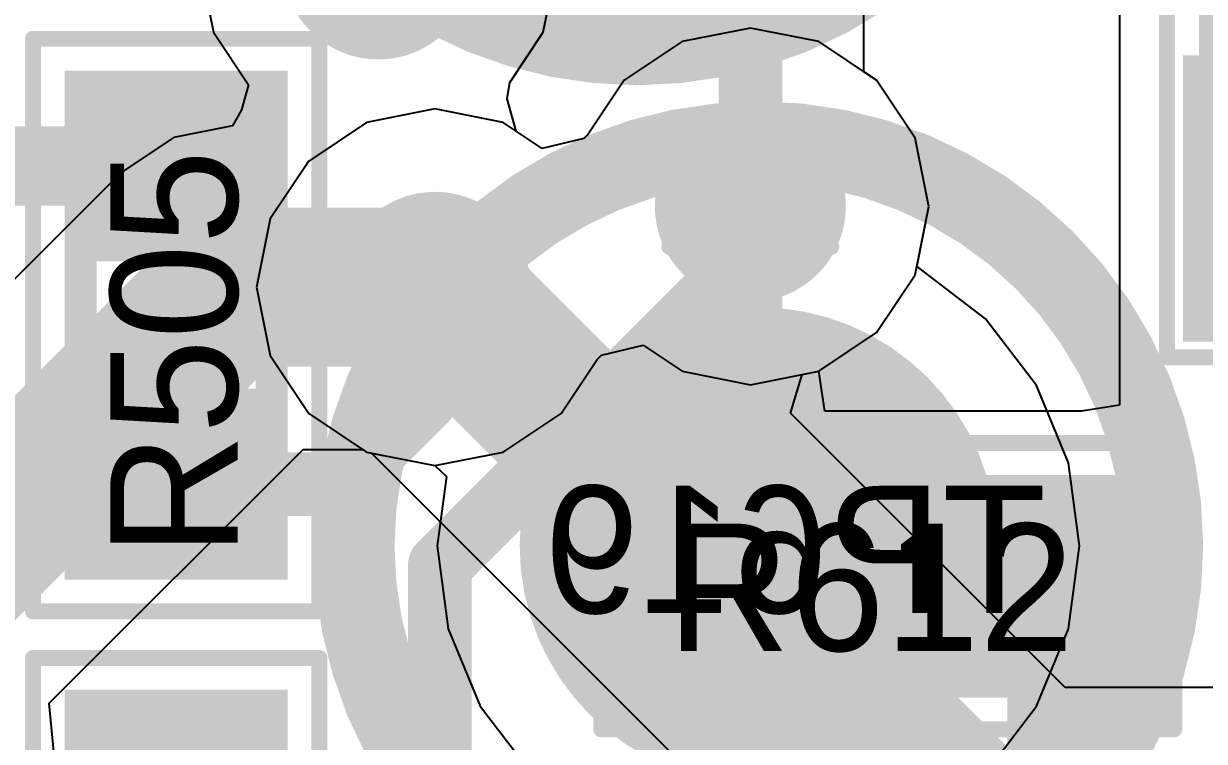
# Model space of a CAD drawing. Header units: millimetres. Extents: x 5 to 399, y 5 to 287.
# Drawn here: x 230.747 to 234.456, y 128.933 to 131.19 of the extents above; entities that cross this region are included whole.
import ezdxf

# ---------------------------------------------------------------- set-up
doc = ezdxf.new("R2010")
doc.units = ezdxf.units.MM
for name, color, linetype in [('BottomLayer', 5, 'Continuous'), ('BottomOverlay', 54, 'Continuous'), ('BottomPaste', 16, 'Continuous'), ('BottomSolder', 6, 'Continuous'), ('DrillDrawing', 1, 'Continuous'), ('DrillGuide', 244, 'Continuous'), ('Mechanical13', 56, 'Continuous'), ('MidLayer1', 16, 'Continuous'), ('MidLayer2', 76, 'Continuous'), ('MultiLayer', 9, 'Continuous'), ('TopLayer', 1, 'Continuous'), ('TopOverlay', 2, 'Continuous'), ('TopPaste', 8, 'Continuous'), ('TopSolder', 216, 'Continuous'), ('ViaHoleLayer', 16, 'Continuous')]:
    doc.layers.add(name, color=color, linetype=linetype)

# ---------------------------------------------------------------- blocks, each defined once
blk = doc.blocks.new('0805_C_89')
at = {"layer": 'Mechanical13', "const_width": 0.1}
for points in [[(-1.075, 0.7), (-1.075, -0.7)], [(-1.075, 0.7), (1.075, 0.7)], [(1.075, 0.7), (1.075, -0.7)], [(-1.075, -0.7), (1.075, -0.7)]]:
    blk.add_lwpolyline(points, dxfattribs=at)
at = {"layer": 'Mechanical13', "const_width": 0.05}
for points in [[(-1.1, 0.7, 1), (-1.05, 0.7, 1)], [(-1.1, 0.7, 1), (-1.05, 0.7, 1)], [(1.05, 0.7, 1), (1.1, 0.7, 1)], [(1.05, 0.7, 1), (1.1, 0.7, 1)], [(-1.1, -0.7, 1), (-1.05, -0.7, 1)], [(-1.1, -0.7, 1), (-1.05, -0.7, 1)], [(1.05, -0.7, 1), (1.1, -0.7, 1)], [(1.05, -0.7, 1), (1.1, -0.7, 1)]]:
    blk.add_lwpolyline(points, format="xyb", close=True, dxfattribs=at)
at = {"layer": 'TopLayer'}
for points in [[(-0.55, -0.75), (-0.55, 0.75), (-1.35, -0.75), (-1.35, 0.75)], [(0.55, 0.75), (0.55, -0.75), (1.35, 0.75), (1.35, -0.75)]]:
    blk.add_solid(points, dxfattribs=at)
at = {"layer": 'TopOverlay', "const_width": 0.05}
for points in [[(-1.45, 0.85), (-1.45, -0.85)], [(-1.45, 0.85), (1.45, 0.85)], [(1.45, 0.85), (1.45, -0.85)], [(-1.45, -0.85), (1.45, -0.85)]]:
    blk.add_lwpolyline(points, dxfattribs=at)
at = {"layer": 'TopOverlay', "const_width": 0.025}
for points in [[(-1.4625, 0.85, 1), (-1.4375, 0.85, 1)], [(-1.4625, 0.85, 1), (-1.4375, 0.85, 1)], [(1.4375, 0.85, 1), (1.4625, 0.85, 1)], [(1.4375, 0.85, 1), (1.4625, 0.85, 1)], [(-1.4625, -0.85, 1), (-1.4375, -0.85, 1)], [(-1.4625, -0.85, 1), (-1.4375, -0.85, 1)], [(1.4375, -0.85, 1), (1.4625, -0.85, 1)], [(1.4375, -0.85, 1), (1.4625, -0.85, 1)]]:
    blk.add_lwpolyline(points, format="xyb", close=True, dxfattribs=at)
at = {"layer": 'TopPaste'}
for points in [[(-0.55, -0.75), (-0.55, 0.75), (-1.35, -0.75), (-1.35, 0.75)], [(0.55, 0.75), (0.55, -0.75), (1.35, 0.75), (1.35, -0.75)]]:
    blk.add_solid(points, dxfattribs=at)
at = {"layer": 'TopSolder'}
for points in [[(-0.5, -0.8), (-0.5, 0.8), (-1.4, -0.8), (-1.4, 0.8)], [(0.5, 0.8), (0.5, -0.8), (1.4, 0.8), (1.4, -0.8)]]:
    blk.add_solid(points, dxfattribs=at)
blk = doc.blocks.new('TP1_5MM_B_92')
at = {"layer": 'BottomLayer', "const_width": 0.75}
blk.add_lwpolyline([(-0.375, 0, 1), (0.375, 0, 1)], format="xyb", close=True, dxfattribs=at)
at = {"layer": 'BottomOverlay'}
for points, const_width in [([(1.27, 0, 1), (-1.27, 0, 1)], 0.254), ([(-1.3335, 0, 1), (-1.2065, 0, 1)], 0.127), ([(1.2065, 0, 1), (1.3335, 0, 1)], 0.127)]:
    blk.add_lwpolyline(points, format="xyb", close=True, dxfattribs=dict(at, const_width=const_width))
at = {"layer": 'BottomPaste', "const_width": 0.75}
blk.add_lwpolyline([(-0.375, 0, 1), (0.375, 0, 1)], format="xyb", close=True, dxfattribs=at)
at = {"layer": 'BottomSolder', "const_width": 0.75}
blk.add_lwpolyline([(-0.375, 0, 1), (0.375, 0, 1)], format="xyb", close=True, dxfattribs=at)
blk = doc.blocks.new('TP1_5MM_B_122')
at = {"layer": 'BottomLayer', "const_width": 0.75}
blk.add_lwpolyline([(-0.375, 0, 1), (0.375, 0, 1)], format="xyb", close=True, dxfattribs=at)
at = {"layer": 'BottomOverlay'}
for points, const_width in [([(1.27, 0, 1), (-1.27, 0, 1)], 0.254), ([(-1.3335, 0, 1), (-1.2065, 0, 1)], 0.127), ([(1.2065, 0, 1), (1.3335, 0, 1)], 0.127)]:
    blk.add_lwpolyline(points, format="xyb", close=True, dxfattribs=dict(at, const_width=const_width))
at = {"layer": 'BottomPaste', "const_width": 0.75}
blk.add_lwpolyline([(-0.375, 0, 1), (0.375, 0, 1)], format="xyb", close=True, dxfattribs=at)
at = {"layer": 'BottomSolder', "const_width": 0.75}
blk.add_lwpolyline([(-0.375, 0, 1), (0.375, 0, 1)], format="xyb", close=True, dxfattribs=at)
blk = doc.blocks.new('0402_R_182')
at = {"layer": 'Mechanical13', "const_width": 0.1}
for points in [[(-0.55, 0.3), (0.55, 0.3)], [(-0.55, -0.3), (-0.55, 0.3)], [(0.55, -0.3), (0.55, 0.3)], [(-0.55, -0.3), (0.55, -0.3)]]:
    blk.add_lwpolyline(points, dxfattribs=at)
at = {"layer": 'Mechanical13', "const_width": 0.05}
for points in [[(-0.575, 0.3, 1), (-0.525, 0.3, 1)], [(-0.575, 0.3, 1), (-0.525, 0.3, 1)], [(0.525, 0.3, 1), (0.575, 0.3, 1)], [(0.525, 0.3, 1), (0.575, 0.3, 1)], [(-0.575, -0.3, 1), (-0.525, -0.3, 1)], [(-0.575, -0.3, 1), (-0.525, -0.3, 1)], [(0.525, -0.3, 1), (0.575, -0.3, 1)], [(0.525, -0.3, 1), (0.575, -0.3, 1)]]:
    blk.add_lwpolyline(points, format="xyb", close=True, dxfattribs=at)
at = {"layer": 'TopLayer'}
for points in [[(-0.25, -0.3), (-0.25, 0.3), (-0.75, -0.3), (-0.75, 0.3)], [(0.75, -0.3), (0.75, 0.3), (0.25, -0.3), (0.25, 0.3)]]:
    blk.add_solid(points, dxfattribs=at)
at = {"layer": 'TopOverlay', "const_width": 0.05}
for points in [[(-0.9, 0.45), (0.9, 0.45)], [(-0.9, -0.45), (-0.9, 0.45)], [(0.9, -0.45), (0.9, 0.45)], [(-0.9, -0.45), (0.9, -0.45)]]:
    blk.add_lwpolyline(points, dxfattribs=at)
at = {"layer": 'TopOverlay', "const_width": 0.025}
for points in [[(-0.9125, 0.45, 1), (-0.8875, 0.45, 1)], [(-0.9125, 0.45, 1), (-0.8875, 0.45, 1)], [(0.8875, 0.45, 1), (0.9125, 0.45, 1)], [(0.8875, 0.45, 1), (0.9125, 0.45, 1)], [(-0.9125, -0.45, 1), (-0.8875, -0.45, 1)], [(-0.9125, -0.45, 1), (-0.8875, -0.45, 1)], [(0.8875, -0.45, 1), (0.9125, -0.45, 1)], [(0.8875, -0.45, 1), (0.9125, -0.45, 1)]]:
    blk.add_lwpolyline(points, format="xyb", close=True, dxfattribs=at)
at = {"layer": 'TopPaste'}
for points in [[(-0.25, -0.3), (-0.25, 0.3), (-0.75, -0.3), (-0.75, 0.3)], [(0.75, -0.3), (0.75, 0.3), (0.25, -0.3), (0.25, 0.3)]]:
    blk.add_solid(points, dxfattribs=at)
at = {"layer": 'TopSolder'}
for points in [[(-0.2, -0.35), (-0.2, 0.35), (-0.8, -0.35), (-0.8, 0.35)], [(0.8, -0.35), (0.8, 0.35), (0.2, -0.35), (0.2, 0.35)]]:
    blk.add_solid(points, dxfattribs=at)
blk = doc.blocks.new('0402_R_242')
at = {"layer": 'Mechanical13', "const_width": 0.1}
for points in [[(0.55, 0.3), (-0.55, 0.3)], [(-0.55, -0.3), (-0.55, 0.3)], [(0.55, -0.3), (0.55, 0.3)], [(0.55, -0.3), (-0.55, -0.3)]]:
    blk.add_lwpolyline(points, dxfattribs=at)
at = {"layer": 'Mechanical13', "const_width": 0.05}
for points in [[(-0.575, 0.3, 1), (-0.525, 0.3, 1)], [(-0.575, 0.3, 1), (-0.525, 0.3, 1)], [(0.525, 0.3, 1), (0.575, 0.3, 1)], [(0.525, 0.3, 1), (0.575, 0.3, 1)], [(-0.575, -0.3, 1), (-0.525, -0.3, 1)], [(-0.575, -0.3, 1), (-0.525, -0.3, 1)], [(0.525, -0.3, 1), (0.575, -0.3, 1)], [(0.525, -0.3, 1), (0.575, -0.3, 1)]]:
    blk.add_lwpolyline(points, format="xyb", close=True, dxfattribs=at)
at = {"layer": 'TopLayer'}
for points in [[(-0.25, -0.3), (-0.25, 0.3), (-0.75, -0.3), (-0.75, 0.3)], [(0.75, -0.3), (0.75, 0.3), (0.25, -0.3), (0.25, 0.3)]]:
    blk.add_solid(points, dxfattribs=at)
at = {"layer": 'TopOverlay', "const_width": 0.05}
for points in [[(0.9, 0.45), (-0.9, 0.45)], [(-0.9, -0.45), (-0.9, 0.45)], [(0.9, -0.45), (0.9, 0.45)], [(0.9, -0.45), (-0.9, -0.45)]]:
    blk.add_lwpolyline(points, dxfattribs=at)
at = {"layer": 'TopOverlay', "const_width": 0.025}
for points in [[(-0.9125, 0.45, 1), (-0.8875, 0.45, 1)], [(-0.9125, 0.45, 1), (-0.8875, 0.45, 1)], [(0.8875, 0.45, 1), (0.9125, 0.45, 1)], [(0.8875, 0.45, 1), (0.9125, 0.45, 1)], [(-0.9125, -0.45, 1), (-0.8875, -0.45, 1)], [(-0.9125, -0.45, 1), (-0.8875, -0.45, 1)], [(0.8875, -0.45, 1), (0.9125, -0.45, 1)], [(0.8875, -0.45, 1), (0.9125, -0.45, 1)]]:
    blk.add_lwpolyline(points, format="xyb", close=True, dxfattribs=at)
at = {"layer": 'TopPaste'}
for points in [[(-0.25, -0.3), (-0.25, 0.3), (-0.75, -0.3), (-0.75, 0.3)], [(0.75, -0.3), (0.75, 0.3), (0.25, -0.3), (0.25, 0.3)]]:
    blk.add_solid(points, dxfattribs=at)
at = {"layer": 'TopSolder'}
for points in [[(-0.2, -0.35), (-0.2, 0.35), (-0.8, -0.35), (-0.8, 0.35)], [(0.8, -0.35), (0.8, 0.35), (0.2, -0.35), (0.2, 0.35)]]:
    blk.add_solid(points, dxfattribs=at)
blk = doc.blocks.new('0402_C_280')
at = {"layer": 'Mechanical13', "const_width": 0.1}
for points in [[(-0.55, 0.3), (-0.55, -0.3)], [(-0.55, 0.3), (0.55, 0.3)], [(0.55, 0.3), (0.55, -0.3)], [(-0.55, -0.3), (0.55, -0.3)]]:
    blk.add_lwpolyline(points, dxfattribs=at)
at = {"layer": 'Mechanical13', "const_width": 0.05}
for points in [[(-0.575, 0.3, 1), (-0.525, 0.3, 1)], [(-0.575, 0.3, 1), (-0.525, 0.3, 1)], [(0.525, 0.3, 1), (0.575, 0.3, 1)], [(0.525, 0.3, 1), (0.575, 0.3, 1)], [(-0.575, -0.3, 1), (-0.525, -0.3, 1)], [(-0.575, -0.3, 1), (-0.525, -0.3, 1)], [(0.525, -0.3, 1), (0.575, -0.3, 1)], [(0.525, -0.3, 1), (0.575, -0.3, 1)]]:
    blk.add_lwpolyline(points, format="xyb", close=True, dxfattribs=at)
at = {"layer": 'TopLayer'}
for points in [[(-0.25, -0.3), (-0.25, 0.3), (-0.75, -0.3), (-0.75, 0.3)], [(0.75, -0.3), (0.75, 0.3), (0.25, -0.3), (0.25, 0.3)]]:
    blk.add_solid(points, dxfattribs=at)
at = {"layer": 'TopOverlay', "const_width": 0.05}
for points in [[(-0.9, 0.45), (0.9, 0.45)], [(-0.9, 0.45), (-0.9, -0.45)], [(0.9, 0.45), (0.9, -0.45)], [(-0.9, -0.45), (0.9, -0.45)]]:
    blk.add_lwpolyline(points, dxfattribs=at)
at = {"layer": 'TopOverlay', "const_width": 0.025}
for points in [[(-0.9125, 0.45, 1), (-0.8875, 0.45, 1)], [(-0.9125, 0.45, 1), (-0.8875, 0.45, 1)], [(0.8875, 0.45, 1), (0.9125, 0.45, 1)], [(0.8875, 0.45, 1), (0.9125, 0.45, 1)], [(-0.9125, -0.45, 1), (-0.8875, -0.45, 1)], [(-0.9125, -0.45, 1), (-0.8875, -0.45, 1)], [(0.8875, -0.45, 1), (0.9125, -0.45, 1)], [(0.8875, -0.45, 1), (0.9125, -0.45, 1)]]:
    blk.add_lwpolyline(points, format="xyb", close=True, dxfattribs=at)
at = {"layer": 'TopPaste'}
for points in [[(-0.25, -0.3), (-0.25, 0.3), (-0.75, -0.3), (-0.75, 0.3)], [(0.75, -0.3), (0.75, 0.3), (0.25, -0.3), (0.25, 0.3)]]:
    blk.add_solid(points, dxfattribs=at)
at = {"layer": 'TopSolder'}
for points in [[(-0.2, -0.35), (-0.2, 0.35), (-0.8, -0.35), (-0.8, 0.35)], [(0.8, -0.35), (0.8, 0.35), (0.2, -0.35), (0.2, 0.35)]]:
    blk.add_solid(points, dxfattribs=at)

msp = doc.modelspace()

# ---------------------------------------------------------------- linework, layer by layer
at = {"layer": 'BottomLayer'}
for p, q in [((233.03, 131.1758), (232.8154, 131.1331)), ((233.2446, 131.1331), (233.03, 131.1758)), ((232.8154, 131.1331), (232.6335, 131.0115)), ((233.4265, 131.0115), (233.2446, 131.1331)), ((232.6335, 131.0115), (232.5204, 130.8422)), ((233.5481, 130.8296), (233.4265, 131.0115)), ((232.0394, 130.9218), (231.8248, 130.8791)), ((232.254, 130.8791), (232.0394, 130.9218)), ((231.8248, 130.8791), (231.6429, 130.7575)), ((232.376, 130.7975), (232.254, 130.8791)), ((232.5065, 130.8283), (232.376, 130.7975)), ((232.5204, 130.8422), (232.5065, 130.8283)), ((233.5908, 130.615), (233.5481, 130.8296)), ((231.6429, 130.7575), (231.5213, 130.5756)), ((233.5529, 130.4245), (233.5908, 130.615)), ((231.5213, 130.5756), (231.4786, 130.361)), ((233.5597, 130.4217), (233.5529, 130.4245)), ((233.7686, 130.2614), (233.5597, 130.4217)), ((231.4786, 130.361), (231.5213, 130.1464)), ((233.9289, 130.0525), (233.7686, 130.2614)), ((231.5213, 130.1464), (231.6429, 129.9645)), ((234.0297, 129.8092), (233.9289, 130.0525)), ((231.6429, 129.9645), (231.8248, 129.8429)), ((231.8248, 129.8429), (232.0394, 129.8002)), ((234.064, 129.5482), (234.0297, 129.8092)), ((232.0394, 129.8002), (232.0755, 129.7664)), ((232.0755, 129.7664), (232.0468, 129.5482)), ((232.0468, 129.5482), (232.0811, 129.2871)), ((234.0297, 129.2871), (234.064, 129.5482)), ((232.0811, 129.2871), (232.1819, 129.0439)), ((233.9289, 129.0439), (234.0297, 129.2871)), ((232.1819, 129.0439), (232.3422, 128.835)), ((233.7686, 128.835), (233.9289, 129.0439))]:
    msp.add_line(p, q, dxfattribs=at)
for points, const_width in [([(231.7116, 131.377, 1), (232.0116, 131.377, 1)], 0.3), ([(232.88, 130.615, 1), (233.18, 130.615, 1)], 0.3), ([(232.98, 130.615, 1), (233.08, 130.615, 1)], 0.1), ([(231.8894, 130.361, 1), (232.1894, 130.361, 1)], 0.3), ([(232.98, 129.5736, 1), (233.08, 129.5736, 1)], 0.1), ([(232.98, 129.5736, 1), (233.08, 129.5736, 1)], 0.1), ([(233.0054, 129.5482, 1), (233.1054, 129.5482, 1)], 0.1)]:
    msp.add_lwpolyline(points, format="xyb", close=True, dxfattribs=dict(at, const_width=const_width))
at = {"layer": 'BottomLayer', "const_width": 0.2}
for points in [[(233.03, 129.5736), (233.03, 130.615)], [(233.03, 129.5736), (233.0554, 129.5482)]]:
    msp.add_lwpolyline(points, dxfattribs=at)
at = {"layer": 'DrillDrawing', "const_width": 0.0508}
for points in [[(231.7346, 131.25), (231.8616, 131.123)], [(231.8616, 131.123), (231.9886, 131.25)], [(232.903, 130.742), (233.03, 130.869)], [(233.03, 130.869), (233.157, 130.742)], [(232.9538, 130.6912), (233.03, 130.7674)], [(233.03, 130.7674), (233.1062, 130.6912)], [(232.776, 130.742), (232.903, 130.615)], [(232.776, 130.742), (232.903, 130.742)], [(233.157, 130.742), (233.284, 130.742)], [(233.157, 130.615), (233.284, 130.742)], [(232.8776, 130.6912), (232.9538, 130.615)], [(232.8776, 130.6912), (232.9538, 130.6912)], [(233.1062, 130.6912), (233.1824, 130.6912)], [(233.1062, 130.615), (233.1824, 130.6912)], [(231.9124, 130.488), (232.0394, 130.615)], [(232.0394, 130.615), (232.1664, 130.488)], [(232.776, 130.488), (232.903, 130.615)], [(232.8776, 130.5388), (232.9538, 130.615)], [(233.1062, 130.615), (233.1824, 130.5388)], [(233.157, 130.615), (233.284, 130.488)], [(232.8776, 130.5388), (232.9538, 130.5388)], [(232.9538, 130.5388), (233.03, 130.4626)], [(233.03, 130.4626), (233.1062, 130.5388)], [(233.1062, 130.5388), (233.1824, 130.5388)], [(231.7854, 130.488), (231.9124, 130.361)], [(231.7854, 130.488), (231.9124, 130.488)], [(231.9632, 130.4372), (232.0394, 130.5134)], [(232.0394, 130.5134), (232.1156, 130.4372)], [(232.1664, 130.488), (232.2934, 130.488)], [(232.1664, 130.361), (232.2934, 130.488)], [(232.776, 130.488), (232.903, 130.488)], [(232.903, 130.488), (233.03, 130.361)], [(233.03, 130.361), (233.157, 130.488)], [(233.157, 130.488), (233.284, 130.488)], [(231.887, 130.4372), (231.9632, 130.361)], [(231.887, 130.4372), (231.9632, 130.4372)], [(232.1156, 130.4372), (232.1918, 130.4372)], [(232.1156, 130.361), (232.1918, 130.4372)], [(231.7854, 130.234), (231.9124, 130.361)], [(231.887, 130.2848), (231.9632, 130.361)], [(232.1156, 130.361), (232.1918, 130.2848)], [(232.1664, 130.361), (232.2934, 130.234)], [(231.887, 130.2848), (231.9632, 130.2848)], [(231.9632, 130.2848), (232.0394, 130.2086)], [(232.0394, 130.2086), (232.1156, 130.2848)], [(232.1156, 130.2848), (232.1918, 130.2848)], [(231.7854, 130.234), (231.9124, 130.234)], [(231.9124, 130.234), (232.0394, 130.107)], [(232.0394, 130.107), (232.1664, 130.234)], [(232.1664, 130.234), (232.2934, 130.234)]]:
    msp.add_lwpolyline(points, dxfattribs=at)
at = {"layer": 'DrillDrawing', "const_width": 0.0254}
for points in [[(231.8489, 131.123, 1), (231.8743, 131.123, 1)], [(231.8489, 131.123, 1), (231.8743, 131.123, 1)], [(233.0173, 130.869, 1), (233.0427, 130.869, 1)], [(233.0173, 130.869, 1), (233.0427, 130.869, 1)], [(233.0173, 130.7674, 1), (233.0427, 130.7674, 1)], [(233.0173, 130.7674, 1), (233.0427, 130.7674, 1)], [(232.7633, 130.742, 1), (232.7887, 130.742, 1)], [(232.7633, 130.742, 1), (232.7887, 130.742, 1)], [(232.8903, 130.742, 1), (232.9157, 130.742, 1)], [(232.8903, 130.742, 1), (232.9157, 130.742, 1)], [(233.1443, 130.742, 1), (233.1697, 130.742, 1)], [(233.1443, 130.742, 1), (233.1697, 130.742, 1)], [(233.2713, 130.742, 1), (233.2967, 130.742, 1)], [(233.2713, 130.742, 1), (233.2967, 130.742, 1)], [(232.8649, 130.6912, 1), (232.8903, 130.6912, 1)], [(232.8649, 130.6912, 1), (232.8903, 130.6912, 1)], [(232.9411, 130.6912, 1), (232.9665, 130.6912, 1)], [(232.9411, 130.6912, 1), (232.9665, 130.6912, 1)], [(233.0935, 130.6912, 1), (233.1189, 130.6912, 1)], [(233.0935, 130.6912, 1), (233.1189, 130.6912, 1)], [(233.1697, 130.6912, 1), (233.1951, 130.6912, 1)], [(233.1697, 130.6912, 1), (233.1951, 130.6912, 1)], [(232.0267, 130.615, 1), (232.0521, 130.615, 1)], [(232.0267, 130.615, 1), (232.0521, 130.615, 1)], [(232.8903, 130.615, 1), (232.9157, 130.615, 1)], [(232.8903, 130.615, 1), (232.9157, 130.615, 1)], [(232.9411, 130.615, 1), (232.9665, 130.615, 1)], [(232.9411, 130.615, 1), (232.9665, 130.615, 1)], [(233.0935, 130.615, 1), (233.1189, 130.615, 1)], [(233.0935, 130.615, 1), (233.1189, 130.615, 1)], [(233.1443, 130.615, 1), (233.1697, 130.615, 1)], [(233.1443, 130.615, 1), (233.1697, 130.615, 1)], [(232.8649, 130.5388, 1), (232.8903, 130.5388, 1)], [(232.8649, 130.5388, 1), (232.8903, 130.5388, 1)], [(232.9411, 130.5388, 1), (232.9665, 130.5388, 1)], [(232.9411, 130.5388, 1), (232.9665, 130.5388, 1)], [(233.0935, 130.5388, 1), (233.1189, 130.5388, 1)], [(233.0935, 130.5388, 1), (233.1189, 130.5388, 1)], [(233.1697, 130.5388, 1), (233.1951, 130.5388, 1)], [(233.1697, 130.5388, 1), (233.1951, 130.5388, 1)], [(231.7727, 130.488, 1), (231.7981, 130.488, 1)], [(231.7727, 130.488, 1), (231.7981, 130.488, 1)], [(231.8997, 130.488, 1), (231.9251, 130.488, 1)], [(231.8997, 130.488, 1), (231.9251, 130.488, 1)], [(232.0267, 130.5134, 1), (232.0521, 130.5134, 1)], [(232.0267, 130.5134, 1), (232.0521, 130.5134, 1)], [(232.1537, 130.488, 1), (232.1791, 130.488, 1)], [(232.1537, 130.488, 1), (232.1791, 130.488, 1)], [(232.2807, 130.488, 1), (232.3061, 130.488, 1)], [(232.2807, 130.488, 1), (232.3061, 130.488, 1)], [(232.7633, 130.488, 1), (232.7887, 130.488, 1)], [(232.7633, 130.488, 1), (232.7887, 130.488, 1)], [(232.8903, 130.488, 1), (232.9157, 130.488, 1)], [(232.8903, 130.488, 1), (232.9157, 130.488, 1)], [(233.1443, 130.488, 1), (233.1697, 130.488, 1)], [(233.1443, 130.488, 1), (233.1697, 130.488, 1)], [(233.2713, 130.488, 1), (233.2967, 130.488, 1)], [(233.2713, 130.488, 1), (233.2967, 130.488, 1)], [(233.0173, 130.4626, 1), (233.0427, 130.4626, 1)], [(233.0173, 130.4626, 1), (233.0427, 130.4626, 1)], [(231.8743, 130.4372, 1), (231.8997, 130.4372, 1)], [(231.8743, 130.4372, 1), (231.8997, 130.4372, 1)], [(231.9505, 130.4372, 1), (231.9759, 130.4372, 1)], [(231.9505, 130.4372, 1), (231.9759, 130.4372, 1)], [(232.1029, 130.4372, 1), (232.1283, 130.4372, 1)], [(232.1029, 130.4372, 1), (232.1283, 130.4372, 1)], [(232.1791, 130.4372, 1), (232.2045, 130.4372, 1)], [(232.1791, 130.4372, 1), (232.2045, 130.4372, 1)], [(231.8997, 130.361, 1), (231.9251, 130.361, 1)], [(231.8997, 130.361, 1), (231.9251, 130.361, 1)], [(231.9505, 130.361, 1), (231.9759, 130.361, 1)], [(231.9505, 130.361, 1), (231.9759, 130.361, 1)], [(232.1029, 130.361, 1), (232.1283, 130.361, 1)], [(232.1029, 130.361, 1), (232.1283, 130.361, 1)], [(232.1537, 130.361, 1), (232.1791, 130.361, 1)], [(232.1537, 130.361, 1), (232.1791, 130.361, 1)], [(233.0173, 130.361, 1), (233.0427, 130.361, 1)], [(233.0173, 130.361, 1), (233.0427, 130.361, 1)], [(231.8743, 130.2848, 1), (231.8997, 130.2848, 1)], [(231.8743, 130.2848, 1), (231.8997, 130.2848, 1)], [(231.9505, 130.2848, 1), (231.9759, 130.2848, 1)], [(231.9505, 130.2848, 1), (231.9759, 130.2848, 1)], [(232.1029, 130.2848, 1), (232.1283, 130.2848, 1)], [(232.1029, 130.2848, 1), (232.1283, 130.2848, 1)], [(232.1791, 130.2848, 1), (232.2045, 130.2848, 1)], [(232.1791, 130.2848, 1), (232.2045, 130.2848, 1)], [(231.7727, 130.234, 1), (231.7981, 130.234, 1)], [(231.7727, 130.234, 1), (231.7981, 130.234, 1)], [(231.8997, 130.234, 1), (231.9251, 130.234, 1)], [(231.8997, 130.234, 1), (231.9251, 130.234, 1)], [(232.1537, 130.234, 1), (232.1791, 130.234, 1)], [(232.1537, 130.234, 1), (232.1791, 130.234, 1)], [(232.2807, 130.234, 1), (232.3061, 130.234, 1)], [(232.2807, 130.234, 1), (232.3061, 130.234, 1)], [(232.0267, 130.2086, 1), (232.0521, 130.2086, 1)], [(232.0267, 130.2086, 1), (232.0521, 130.2086, 1)], [(232.0267, 130.107, 1), (232.0521, 130.107, 1)], [(232.0267, 130.107, 1), (232.0521, 130.107, 1)]]:
    msp.add_lwpolyline(points, format="xyb", close=True, dxfattribs=at)
at = {"layer": 'DrillGuide', "const_width": 0.125}
for points in [[(232.9675, 130.615, 1), (233.0925, 130.615, 1)], [(231.9769, 130.361, 1), (232.1019, 130.361, 1)]]:
    msp.add_lwpolyline(points, format="xyb", close=True, dxfattribs=at)
at = {"layer": 'MidLayer1'}
for p, q in [((233.03, 131.1758), (232.8154, 131.1331)), ((233.2446, 131.1331), (233.03, 131.1758)), ((232.8154, 131.1331), (232.6335, 131.0115)), ((233.4265, 131.0115), (233.2446, 131.1331)), ((232.6335, 131.0115), (232.5204, 130.8422)), ((233.5481, 130.8296), (233.4265, 131.0115)), ((232.0394, 130.9218), (231.8248, 130.8791)), ((232.254, 130.8791), (232.0394, 130.9218)), ((231.8248, 130.8791), (231.6429, 130.7575)), ((232.376, 130.7975), (232.254, 130.8791)), ((232.5065, 130.8283), (232.376, 130.7975)), ((232.5204, 130.8422), (232.5065, 130.8283)), ((233.5908, 130.615), (233.5481, 130.8296)), ((231.6429, 130.7575), (231.5213, 130.5756)), ((233.5481, 130.4004), (233.5908, 130.615)), ((231.5213, 130.5756), (231.4786, 130.361)), ((233.4265, 130.2185), (233.5481, 130.4004)), ((231.4786, 130.361), (231.5213, 130.1464)), ((233.2446, 130.0969), (233.4265, 130.2185)), ((232.5629, 130.1477), (232.6934, 130.1785)), ((232.6934, 130.1785), (232.8154, 130.0969)), ((231.5213, 130.1464), (231.6429, 129.9645)), ((232.549, 130.1338), (232.5629, 130.1477)), ((232.4359, 129.9645), (232.549, 130.1338)), ((232.8154, 130.0969), (233.03, 130.0542)), ((233.03, 130.0542), (233.2446, 130.0969)), ((231.6429, 129.9645), (231.8248, 129.8429)), ((232.254, 129.8429), (232.4359, 129.9645)), ((231.8248, 129.8429), (232.0394, 129.8002)), ((232.0394, 129.8002), (232.254, 129.8429))]:
    msp.add_line(p, q, dxfattribs=at)
at = {"layer": 'MidLayer1', "const_width": 0.3}
for points in [[(231.7116, 131.377, 1), (232.0116, 131.377, 1)], [(232.88, 130.615, 1), (233.18, 130.615, 1)], [(231.8894, 130.361, 1), (232.1894, 130.361, 1)]]:
    msp.add_lwpolyline(points, format="xyb", close=True, dxfattribs=at)
at = {"layer": 'MidLayer2'}
for p, q in [((231.3008, 131.377), (231.3435, 131.1624)), ((232.3797, 131.1624), (232.4224, 131.377)), ((231.3435, 131.1624), (231.4535, 130.9978)), ((232.2742, 131.0046), (232.3797, 131.1624)), ((233.03, 131.1758), (232.8154, 131.1331)), ((233.2446, 131.1331), (233.03, 131.1758)), ((232.8154, 131.1331), (232.6335, 131.0115)), ((233.4265, 131.0115), (233.2446, 131.1331)), ((231.4535, 130.9978), (231.4314, 130.9188)), ((232.2659, 130.953), (232.2742, 131.0046)), ((232.6335, 131.0115), (232.5204, 130.8422)), ((233.5481, 130.8296), (233.4265, 131.0115)), ((231.4314, 130.9188), (231.4038, 130.8687)), ((232.2945, 130.852), (232.2659, 130.953)), ((231.4038, 130.8687), (231.2192, 130.832)), ((232.376, 130.7975), (232.2945, 130.852)), ((231.2192, 130.832), (231.0538, 130.7215)), ((232.5065, 130.8283), (232.376, 130.7975)), ((232.5204, 130.8422), (232.5065, 130.8283)), ((233.5908, 130.615), (233.5481, 130.8296)), ((231.0538, 130.7215), (230.6381, 130.3058)), ((233.5481, 130.4004), (233.5908, 130.615)), ((233.4265, 130.2185), (233.5481, 130.4004)), ((233.2446, 130.0969), (233.4265, 130.2185)), ((233.1562, 129.9651), (233.1931, 130.0867)), ((233.1931, 130.0867), (233.2446, 130.0969)), ((234.0185, 129.1029), (233.1562, 129.9651)), ((230.8275, 129.0533), (231.6254, 129.8512)), ((231.6254, 129.8512), (231.8124, 129.8512)), ((231.8124, 129.8512), (231.8248, 129.8429)), ((231.8248, 129.8429), (231.8394, 129.84)), ((231.8394, 129.84), (232.9757, 128.7037)), ((234.8447, 129.1029), (234.0185, 129.1029)), ((230.8436, 128.8898), (230.8275, 129.0533))]:
    msp.add_line(p, q, dxfattribs=at)
for points, const_width in [([(231.7116, 131.377, 1), (232.0116, 131.377, 1)], 0.3), ([(232.88, 130.615, 1), (233.18, 130.615, 1)], 0.3), ([(231.8894, 130.361, 1), (232.1894, 130.361, 1)], 0.3), ([(231.2893, 130.361, 1), (231.5393, 130.361, 1)], 0.25), ([(231.2893, 130.361, 1), (231.5393, 130.361, 1)], 0.25), ([(231.9144, 130.361, 1), (232.1644, 130.361, 1)], 0.25), ([(231.9144, 130.361, 1), (232.1644, 130.361, 1)], 0.25)]:
    msp.add_lwpolyline(points, format="xyb", close=True, dxfattribs=dict(at, const_width=const_width))
at = {"layer": 'MidLayer2', "const_width": 0.5}
for points in [[(230.2549, 129.2016), (231.4143, 130.361)], [(231.4143, 130.361), (232.0394, 130.361)], [(232.0394, 130.361), (233.8073, 128.5931)]]:
    msp.add_lwpolyline(points, dxfattribs=at)
at = {"layer": 'MultiLayer', "const_width": 0.3}
for points in [[(231.7116, 131.377, 1), (232.0116, 131.377, 1)], [(232.88, 130.615, 1), (233.18, 130.615, 1)], [(231.8894, 130.361, 1), (232.1894, 130.361, 1)]]:
    msp.add_lwpolyline(points, format="xyb", close=True, dxfattribs=at)
at = {"layer": 'TopLayer'}
for p, q in [((233.3869, 131.038), (233.3869, 132.0949)), ((234.189, 131.2904), (234.189, 129.9904)), ((233.4265, 131.0115), (233.3869, 131.038)), ((233.5481, 130.8296), (233.4265, 131.0115)), ((233.5908, 130.615), (233.5481, 130.8296)), ((233.5481, 130.4004), (233.5908, 130.615)), ((233.4265, 130.2185), (233.5481, 130.4004)), ((233.2446, 130.0969), (233.4265, 130.2185)), ((233.2636, 129.9712), (233.2446, 130.0969)), ((233.4618, 129.9712), (233.2636, 129.9712)), ((233.5888, 129.9712), (233.4618, 129.9712)), ((233.4618, 129.9712), (233.4618, 129.9712)), ((233.4618, 129.9712), (233.4618, 129.9712)), ((233.4618, 129.9712), (233.4618, 129.9712)), ((234.07, 129.9712), (233.5888, 129.9712)), ((234.189, 129.9904), (234.07, 129.9712))]:
    msp.add_line(p, q, dxfattribs=at)
for points, const_width in [([(233.03, 130.615), (233.03, 133.1435)], 0.2), ([(230.1598, 130.742), (231.2266, 130.742)], 0.25), ([(233.03, 130.4626), (233.03, 130.615)], 0.2), ([(232.5886, 130.0212), (233.03, 130.4626)], 0.2), ([(232.0118, 130.3334), (232.0394, 130.361)], 0.2), ([(232.0118, 130.0101), (232.0118, 130.3334)], 0.2), ([(231.7437, 129.742), (232.0118, 130.0101)], 0.2), ([(232.4118, 129.8455), (232.5875, 130.0212)], 0.2), ([(232.5875, 130.0212), (232.5886, 130.0212)], 0.2), ([(232.0546, 129.4872), (232.4118, 129.8444)], 0.2), ([(232.4118, 129.8444), (232.4118, 129.8455)], 0.2), ([(231.2266, 129.742), (231.7437, 129.742)], 0.2), ([(232.0546, 128.4202), (232.0546, 129.4872)], 0.2), ([(232.9618, 127.575), (232.9618, 129.4212)], 0.25), ([(232.9712, 128.0242), (232.9712, 129.4212)], 0.25), ([(233.9618, 128.4274), (233.9618, 129.4212)], 0.25), ([(233.9712, 128.4274), (233.9712, 129.4212)], 0.25)]:
    msp.add_lwpolyline(points, dxfattribs=dict(at, const_width=const_width))
for points, const_width in [([(231.7116, 131.377, 1), (232.0116, 131.377, 1)], 0.3), ([(232.88, 130.615, 1), (233.18, 130.615, 1)], 0.3), ([(231.1641, 130.742, 1), (231.2891, 130.742, 1)], 0.125), ([(232.98, 130.615, 1), (233.08, 130.615, 1)], 0.1), ([(232.98, 130.615, 1), (233.08, 130.615, 1)], 0.1), ([(231.8894, 130.361, 1), (232.1894, 130.361, 1)], 0.3), ([(232.98, 130.4626, 1), (233.08, 130.4626, 1)], 0.1), ([(232.98, 130.4626, 1), (233.08, 130.4626, 1)], 0.1), ([(231.9894, 130.361, 1), (232.0894, 130.361, 1)], 0.1), ([(231.9618, 130.3334, 1), (232.0618, 130.3334, 1)], 0.1), ([(231.9618, 130.3334, 1), (232.0618, 130.3334, 1)], 0.1), ([(231.9618, 130.0101, 1), (232.0618, 130.0101, 1)], 0.1), ([(231.9618, 130.0101, 1), (232.0618, 130.0101, 1)], 0.1), ([(232.5375, 130.0212, 1), (232.6375, 130.0212, 1)], 0.1), ([(232.5375, 130.0212, 1), (232.6375, 130.0212, 1)], 0.1), ([(232.5386, 130.0212, 1), (232.6386, 130.0212, 1)], 0.1), ([(232.5386, 130.0212, 1), (232.6386, 130.0212, 1)], 0.1), ([(232.3618, 129.8455, 1), (232.4618, 129.8455, 1)], 0.1), ([(232.3618, 129.8455, 1), (232.4618, 129.8455, 1)], 0.1), ([(232.3618, 129.8444, 1), (232.4618, 129.8444, 1)], 0.1), ([(232.3618, 129.8444, 1), (232.4618, 129.8444, 1)], 0.1), ([(231.1766, 129.742, 1), (231.2766, 129.742, 1)], 0.1), ([(231.6937, 129.742, 1), (231.7937, 129.742, 1)], 0.1), ([(231.6937, 129.742, 1), (231.7937, 129.742, 1)], 0.1), ([(232.0046, 129.4872, 1), (232.1046, 129.4872, 1)], 0.1), ([(232.0046, 129.4872, 1), (232.1046, 129.4872, 1)], 0.1), ([(232.8993, 129.4212, 1), (233.0243, 129.4212, 1)], 0.125), ([(232.9087, 129.4212, 1), (233.0337, 129.4212, 1)], 0.125), ([(233.8993, 129.4212, 1), (234.0243, 129.4212, 1)], 0.125), ([(233.9087, 129.4212, 1), (234.0337, 129.4212, 1)], 0.125)]:
    msp.add_lwpolyline(points, format="xyb", close=True, dxfattribs=dict(at, const_width=const_width))
at = {"layer": 'ViaHoleLayer', "const_width": 0.125}
for points in [[(232.9675, 130.615, 1), (233.0925, 130.615, 1)], [(231.9769, 130.361, 1), (232.1019, 130.361, 1)]]:
    msp.add_lwpolyline(points, format="xyb", close=True, dxfattribs=at)

# ---------------------------------------------------------------- block references
for name, p, rotation in [('TP1_5MM_B_122', (232.6744, 132.393), 90), ('0805_C_89', (235.189, 131.5904), 90), ('0402_R_242', (231.2266, 130.242), 270), ('TP1_5MM_B_92', (233.0554, 129.5482), 90), ('0402_R_182', (233.4618, 129.4212), 360), ('0402_C_280', (231.2266, 128.2956), 90)]:
    msp.add_blockref(name, p, dxfattribs=dict(rotation=rotation))

# ---------------------------------------------------------------- texts
at = {"layer": 'BottomOverlay', "text_generation_flag": 2}
msp.add_text('TP619', height=0.4, dxfattribs=at).set_placement((233.9594, 129.3368))
at = {"layer": 'TopOverlay'}
msp.add_text('R505', height=0.4, rotation=90, dxfattribs=at).set_placement((231.4194, 129.5146))
msp.add_text('R612', height=0.4, dxfattribs=at).set_placement((232.768, 129.218))

doc.saveas('drawing.dxf')
